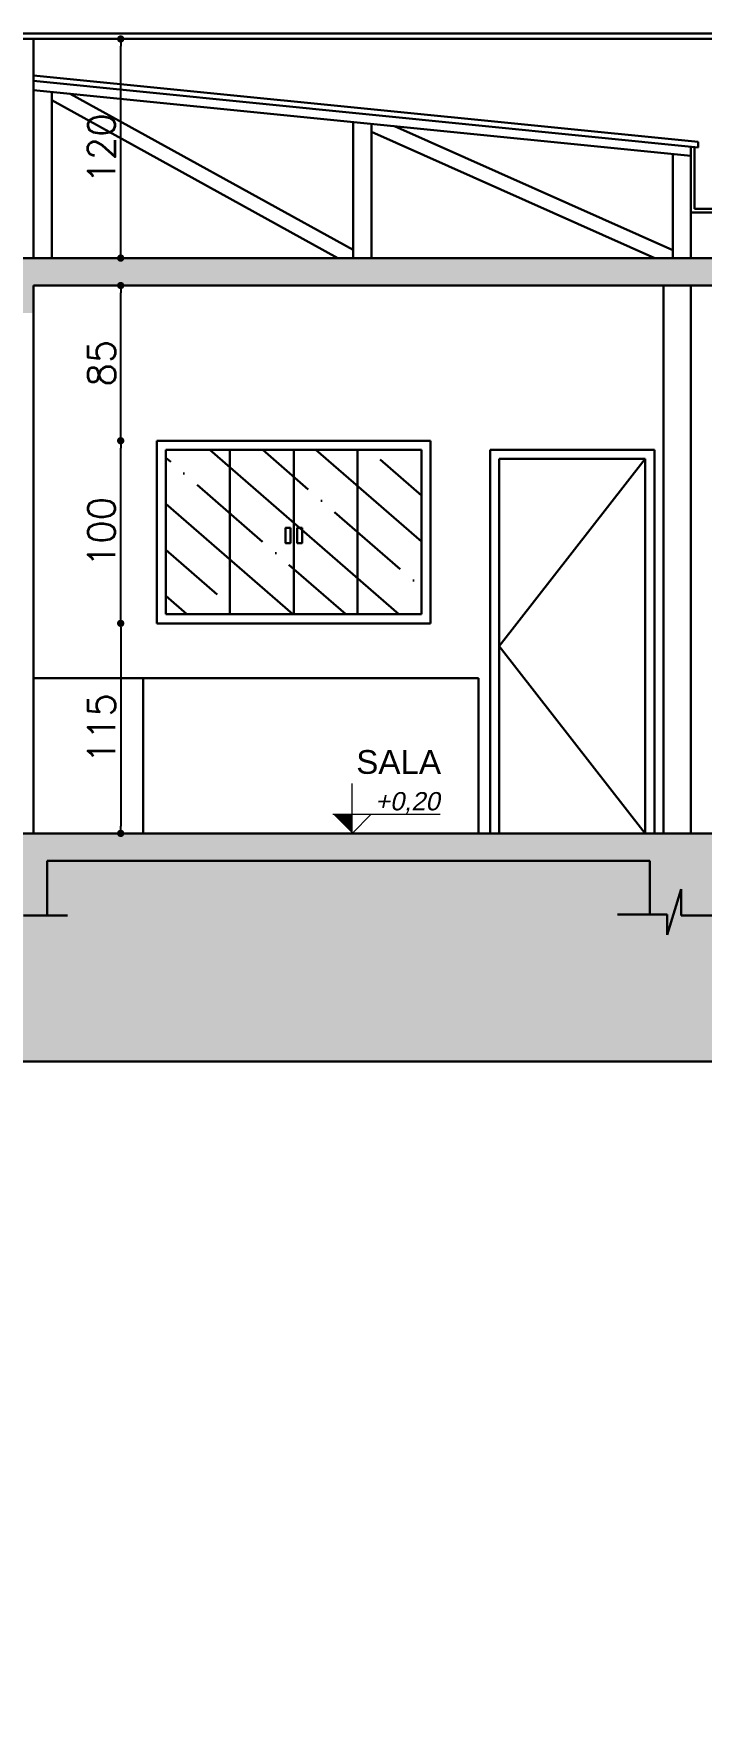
# Model space of a CAD drawing. Header units: millimetres. Extents: x 3314 to 3538, y 1235 to 1314.
# Drawn here: x 3380.9 to 3384.56, y 1288.25 to 1297.42 of the extents above; entities that cross this region are included whole.
import ezdxf

# ---------------------------------------------------------------- set-up
doc = ezdxf.new("R2010")
doc.units = ezdxf.units.MM
doc.layers.add('ALVENARIA', color=7, linetype='Continuous', lineweight=30)
doc.layers.add('LAYOUT', color=8, linetype='Continuous', lineweight=13)
for name, color, linetype in [('Layout-int', 1, 'Continuous'), ('PAREDE', 6, 'Continuous'), ('TextoÁreas', 2, 'Continuous')]:
    doc.layers.add(name, color=color, linetype=linetype)
doc.styles.add('ROMANS', font='romans.shx')
doc.styles.add('Util2000', font='arial.ttf')
doc.dimstyles.new('1-100', dxfattribs={"dimtxt": 0.15, "dimasz": 0.04, "dimexe": 0.05, "dimexo": 0.1, "dimgap": 0.03, "dimtad": 1, "dimdec": 0, "dimlfac": 100, "dimzin": 5, "dimdsep": 46, "dimtxsty": 'ROMANS', "dimblk": 'DOT', "dimcen": 0, "dimse1": 1, "dimse2": 1, "dimclrd": 1, "dimclre": 1, "dimclrt": 2, "dimadec": 0, "dimazin": 0, "dimtfac": 1, "dimtdec": 0, "dimtofl": 0, "dimtmove": 2, "dimatfit": 3, "dimfxl": 0.04, "dimtolj": 1, "dimtzin": 1, "dimarcsym": 0})

# ---------------------------------------------------------------- blocks, each defined once
blk = doc.blocks.new('Cotac')
for p, q in [((-105, 105), (483, 105)), ((0, 0), (105, 105))]:
    blk.add_line(p, q)
at = {"layer": 'Layout-int', "color": 0}
blk.add_solid([(0, 0), (0, 105), (-105, 105)], dxfattribs=at)
at = {"style": 'Util2000', "oblique": 12, "flags": 8}
blk.add_attdef('COTAC', (126, 126), '', height=100, dxfattribs=at)
blk = doc.blocks.new('_Dot')
at = {"color": 0, "linetype": 'ByBlock', "lineweight": -2}
blk.add_line((-0.5, 0), (-1, 0), dxfattribs=at)
at = {"color": 0, "linetype": 'ByBlock', "const_width": 0.5}
blk.add_lwpolyline([(-0.25, 0, 1), (0.25, 0, 1)], format="xyb", close=True, dxfattribs=at)
blk = doc.blocks.new('*D169')
at = {"layer": 'ALVENARIA', "color": 1, "lineweight": -2, "transparency": 16777216}
blk.add_line((3381.3787, 1294.1491), (3381.3787, 1293.0791), dxfattribs=at)
at = {"layer": 'Defpoints', "color": 0, "transparency": 16777216}
for p in [(3381.5758, 1294.1891), (3381.3787, 1293.0391), (3381.5758, 1293.0391)]:
    blk.add_point(p, dxfattribs=at)
at = {"layer": 'ALVENARIA', "color": 1, "lineweight": -2, "transparency": 16777216, "xscale": 0.04, "yscale": 0.04, "zscale": 0.04}
for p, rotation in [((3381.3787, 1294.1891), 90), ((3381.3787, 1293.0391), 270)]:
    blk.add_blockref('_Dot', p, dxfattribs=dict(at, rotation=rotation))
at = {"layer": 'ALVENARIA', "color": 2, "transparency": 16777216, "insert": (3381.2737, 1293.6141), "char_height": 0.15, "attachment_point": 5, "rotation": 90, "style": 'ROMANS'}
blk.add_mtext('\\A1;115', dxfattribs=at)
blk = doc.blocks.new('*D170')
at = {"layer": 'ALVENARIA', "color": 1, "lineweight": -2, "transparency": 16777216}
blk.add_line((3381.3787, 1294.2291), (3381.3787, 1295.1491), dxfattribs=at)
at = {"layer": 'Defpoints', "color": 0, "transparency": 16777216}
for p in [(3381.3787, 1295.1891), (3381.5758, 1295.1891), (3381.5758, 1294.1891)]:
    blk.add_point(p, dxfattribs=at)
at = {"layer": 'ALVENARIA', "color": 1, "lineweight": -2, "transparency": 16777216, "xscale": 0.04, "yscale": 0.04, "zscale": 0.04}
for p, rotation in [((3381.3787, 1295.1891), 90), ((3381.3787, 1294.1891), 270)]:
    blk.add_blockref('_Dot', p, dxfattribs=dict(at, rotation=rotation))
at = {"layer": 'ALVENARIA', "color": 2, "transparency": 16777216, "insert": (3381.2737, 1294.6891), "char_height": 0.15, "attachment_point": 5, "rotation": 90, "style": 'ROMANS'}
blk.add_mtext('\\A1;100', dxfattribs=at)
blk = doc.blocks.new('*D171')
at = {"layer": 'ALVENARIA', "color": 1, "lineweight": -2, "transparency": 16777216}
blk.add_line((3381.3787, 1295.2291), (3381.3787, 1295.9991), dxfattribs=at)
at = {"layer": 'Defpoints', "color": 0, "transparency": 16777216}
for p in [(3381.3787, 1296.0391), (3381.5758, 1296.0391), (3381.5758, 1295.1891)]:
    blk.add_point(p, dxfattribs=at)
at = {"layer": 'ALVENARIA', "color": 1, "lineweight": -2, "transparency": 16777216, "xscale": 0.04, "yscale": 0.04, "zscale": 0.04}
for p, rotation in [((3381.3787, 1296.0391), 90), ((3381.3787, 1295.1891), 270)]:
    blk.add_blockref('_Dot', p, dxfattribs=dict(at, rotation=rotation))
at = {"layer": 'ALVENARIA', "color": 2, "transparency": 16777216, "insert": (3381.2737, 1295.6141), "char_height": 0.15, "attachment_point": 5, "rotation": 90, "style": 'ROMANS'}
blk.add_mtext('\\A1;85', dxfattribs=at)
blk = doc.blocks.new('*D172')
at = {"layer": 'ALVENARIA', "color": 1, "lineweight": -2, "transparency": 16777216}
blk.add_line((3381.3787, 1296.2291), (3381.3787, 1297.3491), dxfattribs=at)
at = {"layer": 'Defpoints', "color": 0, "transparency": 16777216}
for p in [(3381.3787, 1297.3891), (3381.4632, 1297.3891), (3381.4632, 1296.1891)]:
    blk.add_point(p, dxfattribs=at)
at = {"layer": 'ALVENARIA', "color": 1, "lineweight": -2, "transparency": 16777216, "xscale": 0.04, "yscale": 0.04, "zscale": 0.04}
for p, rotation in [((3381.3787, 1297.3891), 90), ((3381.3787, 1296.1891), 270)]:
    blk.add_blockref('_Dot', p, dxfattribs=dict(at, rotation=rotation))
at = {"layer": 'ALVENARIA', "color": 2, "transparency": 16777216, "insert": (3381.2737, 1296.7891), "char_height": 0.15, "attachment_point": 5, "rotation": 90, "style": 'ROMANS'}
blk.add_mtext('\\A1;120', dxfattribs=at)

msp = doc.modelspace()

# ---------------------------------------------------------------- hatches: boundary and pattern name
at = {"layer": 'ALVENARIA'}
h = msp.add_hatch(dxfattribs=at)
h.set_pattern_fill('ANSI35', color=1, scale=0.06, angle=94)
h.set_pattern_definition([(139, (25.42783, 1.05033), (-0.24995849, -0.28754435), []), (139, (25.40904, 1.31908), (-0.24995849, -0.28754435), [0.47625, -0.09525, 0, -0.09525])])
h.paths.add_polyline_path([(3383.0258, 1295.1391), (3382.6758, 1295.1391), (3382.6758, 1294.2391), (3383.0258, 1294.2391)])
h.paths.add_polyline_path([(3382.6758, 1295.1391), (3382.3258, 1295.1391), (3382.3258, 1294.2391), (3382.6758, 1294.2391)])
h.paths.add_polyline_path([(3382.3258, 1295.1391), (3381.9758, 1295.1391), (3381.9758, 1294.2391), (3382.3258, 1294.2391)])
h.paths.add_polyline_path([(3381.9758, 1295.1391), (3381.6258, 1295.1391), (3381.6258, 1294.2391), (3381.9758, 1294.2391)])
at = {"layer": 'PAREDE'}
h = msp.add_hatch(dxfattribs=at)
h.set_pattern_fill('AR-CONC', color=1, scale=0.002)
h.set_pattern_definition([(50, (3392.8997, 1283.1239), (0.3643693, -0.031878), [0.0381, -0.4191]), (355, (3392.8997, 1283.1239), (-0.070487, 0.382114), [0.03048, -0.335281]), (100.4514, (3392.93007, 1283.12123), (0.2938825, 0.3502355), [0.03238, -0.3561805]), (46.1842, (3392.8997, 1283.2255), (0.542158, -0.084085), [0.05715, -0.62865]), (96.6356, (3392.9449, 1283.2185), (0.474808, 0.494852), [0.04857, -0.534271]), (351.184, (3392.8997, 1283.2255), (0.474808, 0.494852), [0.04572, -0.50292]), (21, (3392.9505, 1283.2001), (0.3032288, -0.2045304), [0.0381, -0.4191]), (326, (3392.9505, 1283.2001), (0.123604, 0.368376), [0.03048, -0.33528]), (71.4514, (3392.97577, 1283.18305), (0.426833, 0.1638455), [0.03238, -0.35618]), (37.5, (3392.8997, 1283.12389), (0.0061772, 0.1691101), [0, -0.331216, 0, -0.34036, 0, -0.33655]), (7.5, (3392.8997, 1283.1239), (0.1336393, 0.2003611), [0, -0.194056, 0, -0.323596, 0, -0.12827]), (327.5, (3392.78642, 1283.12389), (0.2711812, -0.0114575), [0, -0.127, 0, -0.39624, 0, -0.52578]), (317.5, (3392.73562, 1283.1239), (0.2962584, 0.050853), [0, -0.1651, 0, -0.263144, 0, -0.37338])])
h.paths.add_polyline_path([(3392.9358, 1283.285), (3378.1858, 1283.285), (3378.1858, 1282.985), (3378.3358, 1282.985), (3378.3358, 1283.135), (3381.3358, 1283.135), (3381.3358, 1282.985), (3381.4858, 1282.985), (3381.4858, 1283.135), (3382.8358, 1283.135), (3382.8358, 1282.985), (3382.9858, 1282.985), (3382.9858, 1283.135), (3385.9858, 1283.135), (3385.9858, 1282.985), (3386.1358, 1282.985), (3386.1358, 1283.135), (3387.4858, 1283.135), (3387.4858, 1282.985), (3387.6358, 1282.985), (3387.6358, 1283.135), (3391.2358, 1283.135), (3391.2358, 1282.985), (3391.3858, 1282.985), (3391.3858, 1283.135), (3392.7858, 1283.135), (3392.7858, 1282.985), (3392.9358, 1282.985)])
h.paths.add_polyline_path([(3396.5858, 1280.085), (3395.9858, 1280.085), (3395.9858, 1280.135), (3394.2858, 1280.135), (3394.2858, 1280.115), (3392.9358, 1280.115), (3392.9358, 1280.135), (3387.4858, 1280.135), (3387.4858, 1280.115), (3386.1358, 1280.115), (3386.1358, 1280.135), (3382.8358, 1280.135), (3382.8358, 1280.115), (3381.4858, 1280.115), (3381.4858, 1280.135), (3378.1858, 1280.135), (3378.1858, 1280.085), (3376.0358, 1280.085), (3376.0358, 1279.6902), (3376.1306, 1279.6902), (3376.1306, 1279.5794), (3376.2062, 1279.8288), (3376.2062, 1279.685), (3376.3358, 1279.685), (3376.3358, 1279.985), (3378.1108, 1279.985), (3378.1108, 1279.6902), (3378.2056, 1279.6902), (3378.2056, 1279.5794), (3378.2812, 1279.8288), (3378.2812, 1279.685), (3378.4108, 1279.685), (3378.4108, 1279.985), (3381.2608, 1279.985), (3381.2608, 1279.6902), (3381.3556, 1279.6902), (3381.3556, 1279.5794), (3381.4312, 1279.8288), (3381.4312, 1279.685), (3381.5608, 1279.685), (3381.5608, 1279.985), (3382.7608, 1279.985), (3382.7608, 1279.6902), (3382.8556, 1279.6902), (3382.8556, 1279.5794), (3382.9312, 1279.8288), (3382.9312, 1279.685), (3383.0608, 1279.685), (3383.0608, 1279.985), (3385.9108, 1279.985), (3385.9108, 1279.6902), (3386.0056, 1279.6902), (3386.0056, 1279.5794), (3386.0812, 1279.8288), (3386.0812, 1279.685), (3386.2108, 1279.685), (3386.2108, 1279.985), (3387.4108, 1279.985), (3387.4108, 1279.6902), (3387.5056, 1279.6902), (3387.5056, 1279.5794), (3387.5812, 1279.8288), (3387.5812, 1279.685), (3387.7108, 1279.685), (3387.7108, 1279.985), (3391.1608, 1279.985), (3391.1608, 1279.6902), (3391.2556, 1279.6902), (3391.2556, 1279.5794), (3391.3312, 1279.8288), (3391.3312, 1279.685), (3391.4608, 1279.685), (3391.4608, 1279.985), (3392.7108, 1279.985), (3392.7108, 1279.6902), (3392.8056, 1279.6902), (3392.8056, 1279.5794), (3392.8812, 1279.8288), (3392.8812, 1279.685), (3393.0108, 1279.685), (3393.0108, 1279.985), (3394.2108, 1279.985), (3394.2108, 1279.6902), (3394.3056, 1279.6902), (3394.3056, 1279.5794), (3394.3812, 1279.8288), (3394.3812, 1279.685), (3394.5108, 1279.685), (3394.5108, 1279.985), (3395.7608, 1279.985), (3395.7608, 1279.6902), (3395.8556, 1279.6902), (3395.8556, 1279.5794), (3395.9312, 1279.8288), (3395.9312, 1279.685), (3396.0608, 1279.685), (3396.0608, 1279.985), (3396.5858, 1279.985)])
h.paths.add_polyline_path([(3384.2763, 1292.8891), (3384.2763, 1292.5943), (3384.3711, 1292.5943), (3384.3711, 1292.4835), (3384.4467, 1292.7329), (3384.4467, 1292.5891), (3384.5763, 1292.5891), (3384.5763, 1292.8891), (3385.4263, 1292.8891), (3385.4263, 1292.5943), (3385.5211, 1292.5943), (3385.5211, 1292.4835), (3385.5967, 1292.7329), (3385.5967, 1292.5891), (3385.7263, 1292.5891), (3385.7263, 1292.8891), (3388.1263, 1292.8891), (3388.1263, 1292.5943), (3388.2211, 1292.5943), (3388.2211, 1292.4835), (3388.2967, 1292.7329), (3388.2967, 1292.5891), (3388.4263, 1292.5891), (3388.4263, 1292.8891), (3389.5513, 1292.8891), (3389.5513, 1292.5943), (3389.6461, 1292.5943), (3389.6461, 1292.4835), (3389.7217, 1292.7329), (3389.7217, 1292.5891), (3389.8513, 1292.5891), (3389.8513, 1292.8891), (3389.8513, 1292.9891), (3388.3513, 1292.9891), (3388.3513, 1293.0391), (3380.7513, 1293.0391), (3380.7513, 1292.9891), (3377.8513, 1292.9891), (3377.8513, 1292.8891), (3377.8513, 1292.5943), (3377.9461, 1292.5943), (3377.9461, 1292.4835), (3378.0217, 1292.7329), (3378.0217, 1292.5891), (3378.1513, 1292.5891), (3378.1513, 1292.8891), (3380.6763, 1292.8891), (3380.6763, 1292.5943), (3380.7711, 1292.5943), (3380.7711, 1292.4835), (3380.8467, 1292.7329), (3380.8467, 1292.5891), (3380.9763, 1292.5891), (3380.9763, 1292.8891)])
h.paths.add_polyline_path([(3380.7513, 1296.1891), (3380.7513, 1295.8891), (3380.9013, 1295.8891), (3380.9013, 1296.0391), (3384.3513, 1296.0391), (3385.5013, 1296.0391), (3385.5013, 1295.8891), (3385.6513, 1295.8891), (3385.6513, 1296.0391), (3388.2013, 1296.0391), (3388.2013, 1295.8891), (3388.3513, 1295.8891), (3388.3513, 1296.1891)])
h = msp.add_hatch(dxfattribs=at)
h.set_pattern_fill('EARTH', color=1, scale=0.059, angle=45)
h.set_pattern_definition([(45, (3397.42837, 1279.4781), (0, 0.529835), [0.37465, -0.37465]), (45, (3397.32903, 1279.57743), (0, 0.529835), [0.37465, -0.37465]), (45, (3397.2297, 1279.67678), (0, 0.529835), [0.37465, -0.37465]), (135, (3397.2297, 1279.743), (-0.529835, 0), [0.37465, -0.37465]), (135, (3397.32903, 1279.84235), (-0.529835, 0), [0.37465, -0.37465]), (135, (3397.42837, 1279.9417), (-0.529835, 0), [0.37465, -0.37465])])
h.paths.add_polyline_path([(3401.8358, 1279.985), (3401.0358, 1279.985), (3401.0358, 1279.685), (3400.9062, 1279.685), (3400.9062, 1279.8288), (3400.8306, 1279.5794), (3400.8306, 1279.6902), (3400.7358, 1279.6902), (3400.7358, 1279.985), (3396.0608, 1279.985), (3396.0608, 1279.685), (3395.9312, 1279.685), (3395.9312, 1279.8288), (3395.8556, 1279.5794), (3395.8556, 1279.6902), (3395.7608, 1279.6902), (3395.7608, 1279.985), (3394.5108, 1279.985), (3394.5108, 1279.685), (3394.3812, 1279.685), (3394.3812, 1279.8288), (3394.3056, 1279.5794), (3394.3056, 1279.6902), (3394.2108, 1279.6902), (3394.2108, 1279.985), (3393.0108, 1279.985), (3393.0108, 1279.685), (3392.8812, 1279.685), (3392.8812, 1279.8288), (3392.8056, 1279.5794), (3392.8056, 1279.6902), (3392.7108, 1279.6902), (3392.7108, 1279.985), (3391.4608, 1279.985), (3391.4608, 1279.685), (3391.3312, 1279.685), (3391.3312, 1279.8288), (3391.2556, 1279.5794), (3391.2556, 1279.6902), (3391.1608, 1279.6902), (3391.1608, 1279.985), (3387.7108, 1279.985), (3387.7108, 1279.685), (3387.5812, 1279.685), (3387.5812, 1279.8288), (3387.5056, 1279.5794), (3387.5056, 1279.6902), (3387.4108, 1279.6902), (3387.4108, 1279.985), (3386.2108, 1279.985), (3386.2108, 1279.685), (3386.0812, 1279.685), (3386.0812, 1279.8288), (3386.0056, 1279.5794), (3386.0056, 1279.6902), (3385.9108, 1279.6902), (3385.9108, 1279.985), (3383.0608, 1279.985), (3383.0608, 1279.685), (3382.9312, 1279.685), (3382.9312, 1279.8288), (3382.8556, 1279.5794), (3382.8556, 1279.6902), (3382.7608, 1279.6902), (3382.7608, 1279.985), (3381.5608, 1279.985), (3381.5608, 1279.685), (3381.4312, 1279.685), (3381.4312, 1279.8288), (3381.3556, 1279.5794), (3381.3556, 1279.6902), (3381.2608, 1279.6902), (3381.2608, 1279.985), (3378.4108, 1279.985), (3378.4108, 1279.685), (3378.2812, 1279.685), (3378.2812, 1279.8288), (3378.2056, 1279.5794), (3378.2056, 1279.6902), (3378.1108, 1279.6902), (3378.1108, 1279.985), (3376.3358, 1279.985), (3376.3358, 1279.685), (3376.2062, 1279.685), (3376.2062, 1279.8288), (3376.1306, 1279.5794), (3376.1306, 1279.6902), (3376.0358, 1279.6902), (3376.0358, 1280.085), (3375.2358, 1280.085), (3375.2358, 1278.885), (3401.0358, 1278.885), (3401.8358, 1278.885)])
h.paths.add_polyline_path([(3385.4263, 1292.5943), (3385.4263, 1292.8891), (3384.5763, 1292.8891), (3384.5763, 1292.5891), (3384.4467, 1292.5891), (3384.4467, 1292.7329), (3384.3711, 1292.4835), (3384.3711, 1292.5943), (3384.2763, 1292.5943), (3384.2763, 1292.8891), (3380.9763, 1292.8891), (3380.9763, 1292.5891), (3380.8467, 1292.5891), (3380.8467, 1292.7329), (3380.7711, 1292.4835), (3380.7711, 1292.5943), (3380.6763, 1292.5943), (3380.6763, 1292.8891), (3378.1513, 1292.8891), (3378.1513, 1292.5891), (3378.0217, 1292.5891), (3378.0217, 1292.7329), (3377.9461, 1292.4835), (3377.9461, 1292.5943), (3377.8513, 1292.5943), (3377.8513, 1292.8891), (3377.8513, 1292.9891), (3377.0513, 1292.9891), (3377.0513, 1291.7891), (3389.8513, 1291.7891), (3390.6513, 1291.7891), (3390.6513, 1292.9891), (3389.8513, 1292.9891), (3389.8513, 1292.8891), (3389.8513, 1292.5891), (3389.7217, 1292.5891), (3389.7217, 1292.7329), (3389.6461, 1292.4835), (3389.6461, 1292.5943), (3389.5513, 1292.5943), (3389.5513, 1292.8891), (3388.4263, 1292.8891), (3388.4263, 1292.5891), (3388.2967, 1292.5891), (3388.2967, 1292.7329), (3388.2211, 1292.4835), (3388.2211, 1292.5943), (3388.1263, 1292.5943), (3388.1263, 1292.8891), (3385.7263, 1292.8891), (3385.7263, 1292.5891), (3385.5967, 1292.5891), (3385.5967, 1292.7329), (3385.5211, 1292.4835), (3385.5211, 1292.5943)])

# ---------------------------------------------------------------- linework, layer by layer
at = {"layer": 'ALVENARIA'}
for p, q in [((3377.8513, 1297.3891), (3389.8813, 1297.3891)), ((3380.7213, 1297.4191), (3389.8813, 1297.4191)), ((3380.9013, 1296.1891), (3380.9013, 1297.3891)), ((3380.9013, 1297.1898), (3384.5413, 1296.8258)), ((3380.9013, 1297.1597), (3384.5413, 1296.7957)), ((3380.9013, 1297.1094), (3384.5013, 1296.7494)), ((3381.0013, 1296.1891), (3381.0013, 1297.0994)), ((3381.0013, 1297.0537), (3382.5685, 1296.1891)), ((3381.1024, 1297.0893), (3382.6513, 1296.2348)), ((3382.6513, 1296.1891), (3382.6513, 1296.9344)), ((3382.7513, 1296.1891), (3382.7513, 1296.9244)), ((3382.7513, 1296.8806), (3384.303, 1296.1891)), ((3382.878, 1296.9118), (3384.4013, 1296.2329)), ((3384.4013, 1296.1891), (3384.4013, 1296.7594)), ((3384.5013, 1296.1891), (3384.5013, 1296.7997)), ((3384.5213, 1296.4591), (3384.5213, 1296.7977)), ((3384.5413, 1296.7957), (3384.5413, 1296.8258)), ((3384.5013, 1296.4391), (3384.7013, 1296.4391)), ((3384.5213, 1296.4591), (3384.6813, 1296.4591)), ((3380.7513, 1296.1891), (3388.3513, 1296.1891)), ((3380.9013, 1296.0391), (3384.3513, 1296.0391)), ((3380.9013, 1293.0391), (3380.9013, 1296.0391)), ((3384.3513, 1296.0391), (3385.5013, 1296.0391)), ((3384.3513, 1293.0391), (3384.3513, 1296.0391)), ((3384.5013, 1293.0391), (3384.5013, 1296.0391)), ((3380.9013, 1293.8891), (3383.3369, 1293.8891)), ((3381.5013, 1293.0391), (3381.5013, 1293.8891)), ((3383.3369, 1293.0391), (3383.3369, 1293.8891)), ((3380.7513, 1293.0391), (3388.3513, 1293.0391)), ((3380.9763, 1292.8891), (3380.9763, 1292.5891)), ((3380.9763, 1292.8891), (3384.2763, 1292.8891)), ((3384.2763, 1292.8891), (3384.2763, 1292.5943)), ((3384.3711, 1292.4835), (3384.4467, 1292.7329)), ((3384.4467, 1292.5891), (3384.4467, 1292.7329)), ((3381.0879, 1292.5891), (3380.8467, 1292.5891)), ((3384.0991, 1292.5943), (3384.3711, 1292.5943)), ((3384.3711, 1292.5943), (3384.3711, 1292.4835)), ((3384.6879, 1292.5891), (3384.4467, 1292.5891)), ((3377.0513, 1291.7891), (3389.8513, 1291.7891))]:
    msp.add_line(p, q, dxfattribs=at)
at = {"layer": 'ALVENARIA', "color": 1}
for p, q in [((3381.5758, 1294.1891), (3381.5758, 1295.1891)), ((3381.5758, 1295.1891), (3383.0758, 1295.1891)), ((3383.0758, 1294.1891), (3383.0758, 1295.1891)), ((3381.6258, 1295.1391), (3383.0258, 1295.1391)), ((3381.6258, 1294.2391), (3381.6258, 1295.1391)), ((3381.9758, 1294.2391), (3381.9758, 1295.1391)), ((3382.3258, 1294.2391), (3382.3258, 1295.1391)), ((3382.6758, 1294.2391), (3382.6758, 1295.1391)), ((3383.0258, 1294.2391), (3383.0258, 1295.1391)), ((3383.401, 1293.0391), (3383.401, 1295.1391)), ((3383.401, 1295.1391), (3384.301, 1295.1391)), ((3384.301, 1293.0391), (3384.301, 1295.1391)), ((3383.451, 1293.0391), (3383.451, 1295.0891)), ((3383.451, 1295.0891), (3384.251, 1295.0891)), ((3384.251, 1295.0891), (3383.451, 1294.0641)), ((3384.251, 1293.0391), (3384.251, 1295.0891)), ((3381.5758, 1294.1891), (3383.0758, 1294.1891)), ((3381.6258, 1294.2391), (3383.0258, 1294.2391)), ((3383.451, 1294.0641), (3384.251, 1293.0391))]:
    msp.add_line(p, q, dxfattribs=at)
for points in [[(3382.3079, 1294.712), (3382.2812, 1294.712), (3382.2812, 1294.6283), (3382.3079, 1294.6283)], [(3382.3721, 1294.712), (3382.3454, 1294.712), (3382.3454, 1294.6283), (3382.3721, 1294.6283)]]:
    msp.add_lwpolyline(points, close=True, dxfattribs=at)
for p in [(3381.9758, 1295.1391), (3382.3258, 1295.1391), (3382.6758, 1295.1391)]:
    msp.add_point(p, dxfattribs=at)
at = {"layer": 'LAYOUT'}
msp.add_line((3382.6457, 1293.0391), (3382.6457, 1293.3115), dxfattribs=at)

# ---------------------------------------------------------------- block references
at = {"layer": 'LAYOUT', "color": 1, "xscale": 0.001, "yscale": 0.001, "zscale": 0.001}
msp.add_blockref('Cotac', (3382.6457, 1293.0391), dxfattribs=at).add_auto_attribs({'COTAC': '+0,20'})

# ---------------------------------------------------------------- texts
at = {"layer": 'TextoÁreas', "style": 'Util2000'}
msp.add_text('SALA', height=0.13, dxfattribs=at).set_placement((3382.6684, 1293.3651))

# ---------------------------------------------------------------- dimensions: what is measured, and where the dimension line sits
at = {"layer": 'ALVENARIA'}
for base, p1, p2, picture, middle in [((3381.3787, 1297.3891), (3381.4632, 1296.1891), (3381.4632, 1297.3891), '*D172', (3381.2737, 1296.7891)), ((3381.3787, 1296.0391), (3381.5758, 1295.1891), (3381.5758, 1296.0391), '*D171', (3381.2737, 1295.6141)), ((3381.3787, 1295.1891), (3381.5758, 1294.1891), (3381.5758, 1295.1891), '*D170', (3381.2737, 1294.6891)), ((3381.3787, 1293.0391), (3381.5758, 1294.1891), (3381.5758, 1293.0391), '*D169', (3381.2737, 1293.6141))]:
    dim = msp.add_linear_dim(base=base, p1=p1, p2=p2, angle=90, dimstyle='1-100', override={"dimfxlon": 1}, dxfattribs=at)
    dim.commit()
    dim.dimension.update_dxf_attribs({"geometry": picture, "text_midpoint": middle})

doc.saveas('drawing.dxf')
